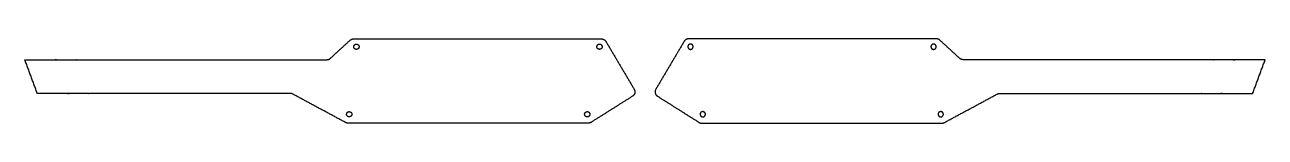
# Model space of a CAD drawing. Header units: inches. Extents: x -35.6 to -5.8, y 26.2 to 28.2.
import ezdxf

# ---------------------------------------------------------------- set-up
doc = ezdxf.new("R2010")
doc.units = ezdxf.units.IN
doc.header["$MEASUREMENT"] = 0
doc.layers.add('cut clear acryl', color=1, linetype='Continuous', true_color=0xfb0007)

msp = doc.modelspace()

# ---------------------------------------------------------------- linework, layer by layer
at = {"layer": 'cut clear acryl'}
for points in [[(-28.257, 27.696), (-28.019, 27.913), (-27.781, 28.13)], [(-27.701, 28.161), (-24.725, 28.161), (-21.749, 28.161)], [(-21.647, 28.103), (-21.306, 27.529), (-20.965, 26.955)], [(-19.766, 28.103), (-20.107, 27.529), (-20.448, 26.955)], [(-13.712, 28.161), (-16.688, 28.161), (-19.664, 28.161)], [(-13.156, 27.696), (-13.394, 27.913), (-13.632, 28.13)], [(-35.285, 26.856), (-35.435, 27.26), (-35.586, 27.665)], [(-6.128, 26.856), (-5.978, 27.26), (-5.827, 27.665)], [(-27.891, 26.164), (-28.521, 26.503), (-29.151, 26.841)], [(-21.004, 26.794), (-21.502, 26.481), (-22.001, 26.168)], [(-20.409, 26.794), (-19.911, 26.481), (-19.412, 26.168)], [(-13.522, 26.164), (-12.892, 26.503), (-12.262, 26.841)], [(-22.064, 26.15), (-24.949, 26.15), (-27.835, 26.15)], [(-19.349, 26.15), (-16.464, 26.15), (-13.578, 26.15)]]:
    msp.add_open_spline(points, degree=2, dxfattribs=at)
for points, weights in [([(-27.781, 28.13), (-27.747, 28.161), (-27.701, 28.161)], [1, 0.932317881929, 1]), ([(-21.749, 28.161), (-21.681, 28.161), (-21.647, 28.103)], [1, 0.869016389418, 1]), ([(-19.664, 28.161), (-19.732, 28.161), (-19.766, 28.103)], [1, 0.869016389418, 1]), ([(-13.632, 28.13), (-13.666, 28.161), (-13.712, 28.161)], [1, 0.932317881929, 1]), ([(-28.337, 27.665), (-28.291, 27.665), (-28.257, 27.696)], [1, 0.932317881932, 1]), ([(-13.076, 27.665), (-13.122, 27.665), (-13.156, 27.696)], [1, 0.932317881932, 1]), ([(-29.151, 26.841), (-29.177, 26.856), (-29.207, 26.856)], [1, 0.969742667534, 1]), ([(-20.965, 26.955), (-20.907, 26.856), (-21.004, 26.794)], [1, 0.715939822506, 1]), ([(-20.448, 26.955), (-20.507, 26.856), (-20.409, 26.794)], [1, 0.715939822506, 1]), ([(-12.262, 26.841), (-12.236, 26.856), (-12.206, 26.856)], [1, 0.969742667534, 1]), ([(-27.835, 26.15), (-27.865, 26.15), (-27.891, 26.164)], [1, 0.969742667534, 1]), ([(-22.001, 26.168), (-22.03, 26.15), (-22.064, 26.15)], [1, 0.960949284356, 1]), ([(-19.412, 26.168), (-19.383, 26.15), (-19.349, 26.15)], [1, 0.960949284356, 1]), ([(-13.578, 26.15), (-13.548, 26.15), (-13.522, 26.164)], [1, 0.969742667534, 1])]:
    msp.add_rational_spline(points, weights, degree=2, dxfattribs=at)
for points, knots in [([(-27.567, 27.974), (-27.567, 28.037), (-27.63, 28.037), (-27.693, 28.037), (-27.693, 27.974), (-27.693, 27.911), (-27.63, 27.911), (-27.567, 27.911), (-27.567, 27.974)], [17269.130969, 17269.130969, 17269.130969, 17271.644243, 17271.644243, 17274.157517, 17274.157517, 17276.670791, 17276.670791, 17279.184065, 17279.184065, 17279.184065]), ([(-21.861, 27.974), (-21.861, 27.911), (-21.798, 27.911), (-21.735, 27.911), (-21.735, 27.974), (-21.735, 28.037), (-21.798, 28.037), (-21.861, 28.037), (-21.861, 27.974)], [17279.184065, 17279.184065, 17279.184065, 17281.69734, 17281.69734, 17284.210614, 17284.210614, 17286.723888, 17286.723888, 17289.237162, 17289.237162, 17289.237162]), ([(-19.552, 27.974), (-19.552, 27.911), (-19.615, 27.911), (-19.678, 27.911), (-19.678, 27.974), (-19.678, 28.037), (-19.615, 28.037), (-19.552, 28.037), (-19.552, 27.974)], [17279.184065, 17279.184065, 17279.184065, 17281.69734, 17281.69734, 17284.210614, 17284.210614, 17286.723888, 17286.723888, 17289.237162, 17289.237162, 17289.237162]), ([(-13.846, 27.974), (-13.846, 28.037), (-13.783, 28.037), (-13.72, 28.037), (-13.72, 27.974), (-13.72, 27.911), (-13.783, 27.911), (-13.846, 27.911), (-13.846, 27.974)], [17269.130969, 17269.130969, 17269.130969, 17271.644243, 17271.644243, 17274.157517, 17274.157517, 17276.670791, 17276.670791, 17279.184065, 17279.184065, 17279.184065]), ([(-27.739, 26.362), (-27.739, 26.424), (-27.802, 26.424), (-27.865, 26.424), (-27.865, 26.362), (-27.865, 26.299), (-27.802, 26.299), (-27.739, 26.299), (-27.739, 26.362)], [17289.237162, 17289.237162, 17289.237162, 17291.750436, 17291.750436, 17294.26371, 17294.26371, 17296.776984, 17296.776984, 17299.290258, 17299.290258, 17299.290258]), ([(-22.155, 26.362), (-22.155, 26.299), (-22.092, 26.299), (-22.029, 26.299), (-22.029, 26.362), (-22.029, 26.424), (-22.092, 26.424), (-22.155, 26.424), (-22.155, 26.362)], [17259.077872, 17259.077872, 17259.077872, 17261.591147, 17261.591147, 17264.104421, 17264.104421, 17266.617695, 17266.617695, 17269.130969, 17269.130969, 17269.130969]), ([(-19.258, 26.362), (-19.258, 26.299), (-19.321, 26.299), (-19.384, 26.299), (-19.384, 26.362), (-19.384, 26.424), (-19.321, 26.424), (-19.258, 26.424), (-19.258, 26.362)], [17259.077872, 17259.077872, 17259.077872, 17261.591147, 17261.591147, 17264.104421, 17264.104421, 17266.617695, 17266.617695, 17269.130969, 17269.130969, 17269.130969]), ([(-13.674, 26.362), (-13.674, 26.424), (-13.611, 26.424), (-13.548, 26.424), (-13.548, 26.362), (-13.548, 26.299), (-13.611, 26.299), (-13.674, 26.299), (-13.674, 26.362)], [17289.237162, 17289.237162, 17289.237162, 17291.750436, 17291.750436, 17294.26371, 17294.26371, 17296.776984, 17296.776984, 17299.290258, 17299.290258, 17299.290258])]:
    msp.add_rational_spline(points, [1, 0.707106781187, 1, 0.707106781187, 1, 0.707106781187, 1, 0.707106781187, 1], degree=2, knots=knots, dxfattribs=at)
for points, knots in [([(-35.586, 27.665), (-35.243, 27.665), (-34.9, 27.665), (-31.618, 27.665), (-28.337, 27.665)], [20726.357537, 20726.357537, 20726.357537, 20743.779333, 20743.779333, 24175.971112, 24175.971112, 24175.971112]), ([(-5.827, 27.665), (-6.17, 27.665), (-6.513, 27.665), (-9.795, 27.665), (-13.076, 27.665)], [20726.357537, 20726.357537, 20726.357537, 20743.779333, 20743.779333, 24175.971112, 24175.971112, 24175.971112]), ([(-29.207, 26.856), (-31.903, 26.856), (-34.599, 26.856), (-34.942, 26.856), (-35.285, 26.856)], [17260.077872, 17260.077872, 17260.077872, 20687.003999, 20687.003999, 20704.425795, 20704.425795, 20704.425795]), ([(-12.206, 26.856), (-9.51, 26.856), (-6.814, 26.856), (-6.471, 26.856), (-6.128, 26.856)], [17260.077872, 17260.077872, 17260.077872, 20687.003999, 20687.003999, 20704.425795, 20704.425795, 20704.425795])]:
    msp.add_open_spline(points, degree=2, knots=knots, dxfattribs=at)

doc.saveas('drawing.dxf')
